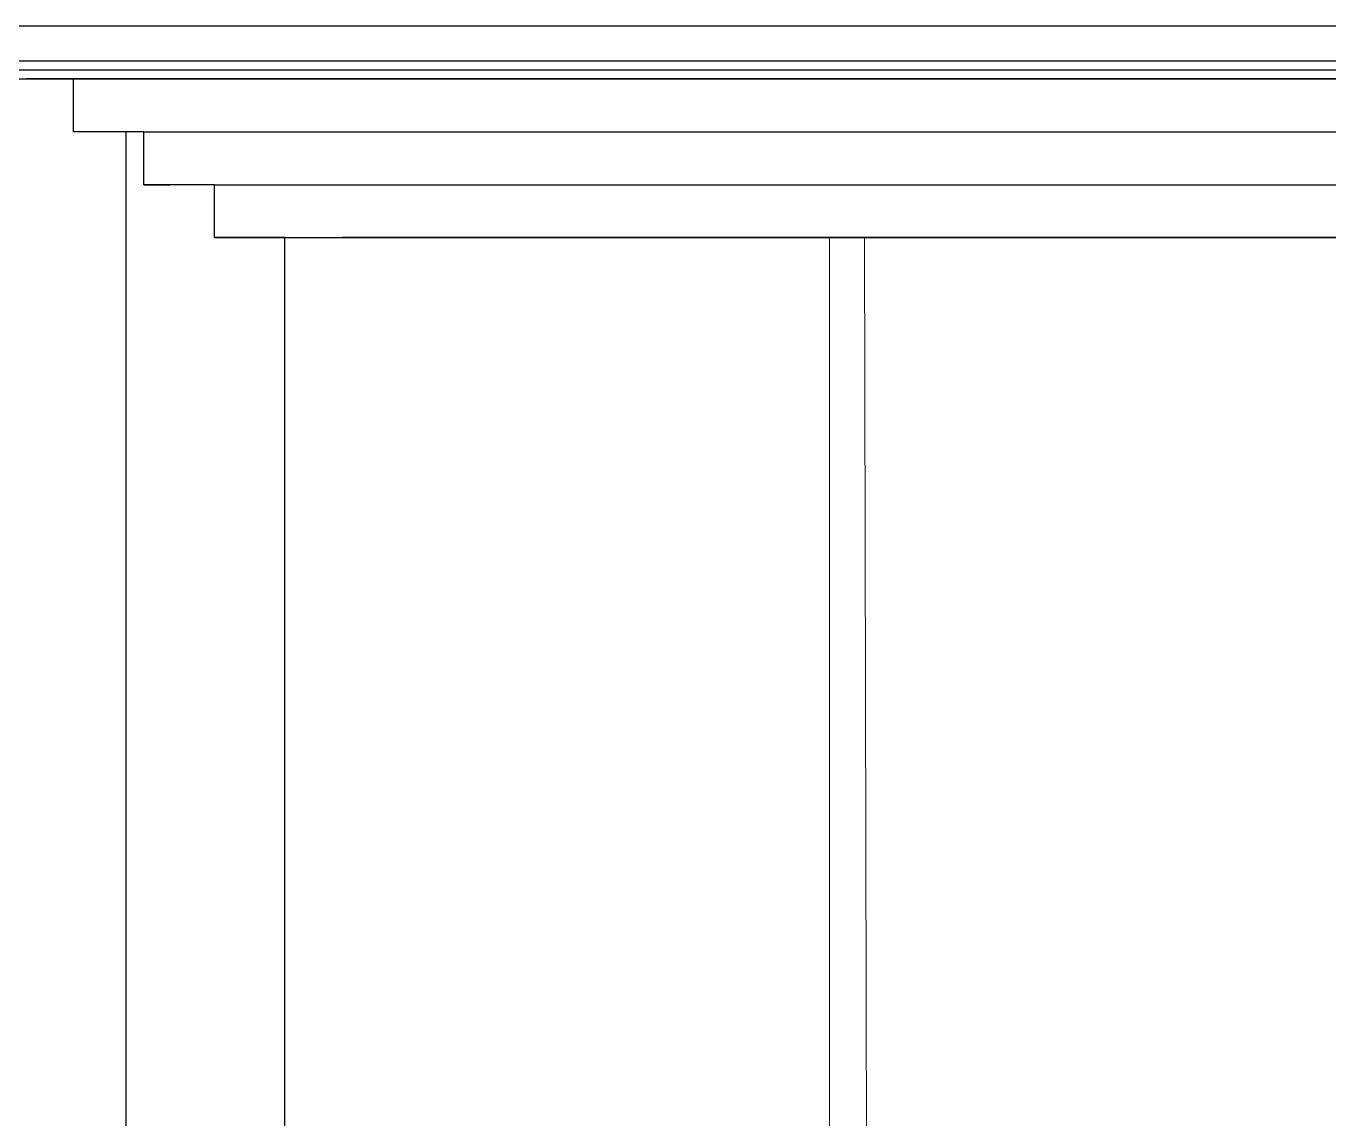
# Model space of a CAD drawing. Header units: inches. Extents: x 1397 to 20304, y -27267 to -746.
# Drawn here: x 13915.3 to 13989.2, y -21268.1 to -21206.1 of the extents above; entities that cross this region are included whole.
import ezdxf

# ---------------------------------------------------------------- set-up
doc = ezdxf.new("R2010")
doc.units = ezdxf.units.IN
doc.header["$LTSCALE"] = 17
doc.header["$MEASUREMENT"] = 0
doc.layers.add('25 BOT BAR', color=12, linetype='Continuous', lineweight=25)
doc.layers.add('WINDOW FRAME', color=161, linetype='Continuous', lineweight=20)

msp = doc.modelspace()

# ---------------------------------------------------------------- linework, layer by layer
at = {"layer": '25 BOT BAR'}
for p, q in [((14068.917, -21206.111), (13911.289, -21206.111)), ((14067.417, -21208.111), (13913.289, -21208.111)), ((14066.917, -21208.611), (13913.789, -21208.611)), ((13841.234, -21209.111), (14086.971, -21209.111)), ((14065.917, -21209.111), (13915.289, -21209.111)), ((13917.975, -21212.111), (13917.975, -21209.111)), ((13921.975, -21212.111), (13917.975, -21212.111)), ((13920.975, -21277.111), (13920.975, -21212.111)), ((13921.975, -21212.111), (14062.975, -21212.111)), ((13921.975, -21215.111), (13921.975, -21212.111)), ((13921.975, -21215.111), (13923.456, -21215.111)), ((13925.975, -21215.111), (13921.975, -21215.111)), ((13925.975, -21215.111), (14054.975, -21215.111)), ((13925.975, -21218.111), (13925.975, -21215.111)), ((13925.975, -21218.111), (14050.975, -21218.111)), ((13929.975, -21218.111), (13925.975, -21218.111)), ((13929.975, -21277.111), (13929.975, -21218.111)), ((14047.717, -21218.111), (13933.234, -21218.111))]:
    msp.add_line(p, q, dxfattribs=at)
at = {"layer": 'WINDOW FRAME'}
for p, q in [((13960.855, -21218.111), (13960.855, -21277.111)), ((13962.855, -21218.111), (13962.967, -21277.111))]:
    msp.add_line(p, q, dxfattribs=at)

doc.saveas('drawing.dxf')
